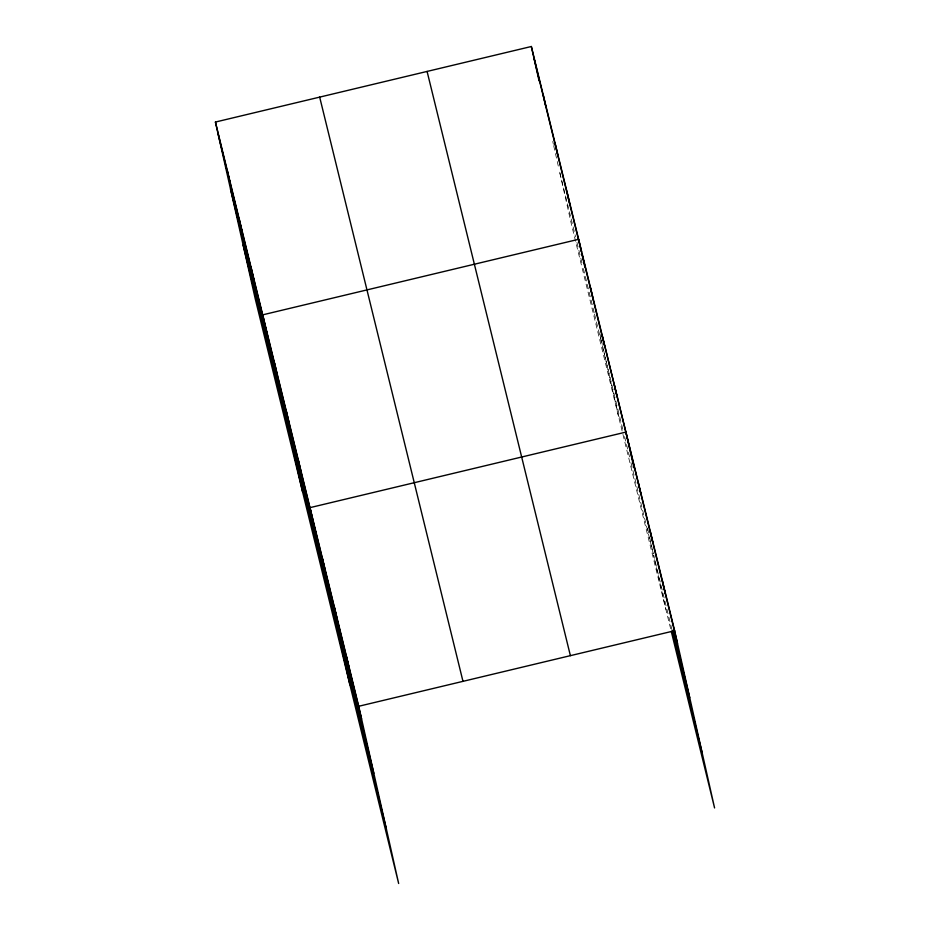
<?xml version="1.0" encoding="UTF-8"?>
<svg xmlns="http://www.w3.org/2000/svg" width="930" height="930" viewBox="0 0 930 930"><rect width="100%" height="100%" fill="white"/><g stroke="black" fill="none" stroke-linecap="round" stroke-linejoin="round"><path stroke-width="0.7" stroke-dasharray="4.65 3.49" d="M559.721 172.19L570.869 217.632M571.206 219.003L575.589 236.906M576.949 242.416L582.692 265.829M583.366 268.584L594.177 312.654M594.514 314.026L623.216 431.078M624.576 436.589L629.982 458.618M630.993 462.756L653.279 553.641L648.896 534.041M671.89 629.505L653.627 555.024L665.857 609.313M670.6 628.634L571.276 223.723L559.651 172.143M647.629 528.449L648.582 532.646M600.024 334.254L600.978 338.45M601.292 339.845L603.175 348.239M603.5 349.634L618.566 416.524M552.734 141.465L553.373 144.255M553.687 145.661L559.046 169.434"/><path stroke-width="1.4" d="M215.423 122.051L358.724 706.277L398.656 883.5L255.355 299.274L215.423 122.051L531.344 46.5L674.645 630.726L714.577 807.949L671.274 631.389M358.724 706.277L674.645 630.726M534.204 59.195L581.494 251.984L578.623 239.301L262.713 314.84L302.645 492.063M581.831 253.367L604.791 347.006M653.476 545.48L677.505 643.421M673.157 630.121L689.735 697.721M672.227 630.889L702.348 753.66M427.091 71.436L570.392 655.662M319.676 97.115L462.977 681.341M218.283 134.745L361.584 718.971M230.512 189.034L373.814 773.26M243.125 244.974L386.427 829.2M662.462 581.064L665.322 593.759M650.279 531.414L653.139 544.108L602.268 335.695M638.096 481.752L640.956 494.446M633.981 467.86L625.913 432.09L310.004 507.641L349.936 684.864M614.091 383.892L616.962 396.587M590.445 287.498L593.317 300.192M581.796 253.344L584.854 266.922M566.8 191.092L569.672 203.786M554.977 142.895L557.849 155.589M543.167 94.697L546.026 107.392M531.344 46.5L539.098 80.91M346.541 656.615L349.401 669.309M334.358 606.953L337.218 619.647M322.175 557.291L325.035 569.985M298.181 459.443L301.041 472.138M286.359 411.234L289.218 423.929M274.536 363.037L277.396 375.732M250.891 266.643L253.751 279.337M239.068 218.445L241.928 231.14M227.245 170.248L230.105 182.943"/></g></svg>
